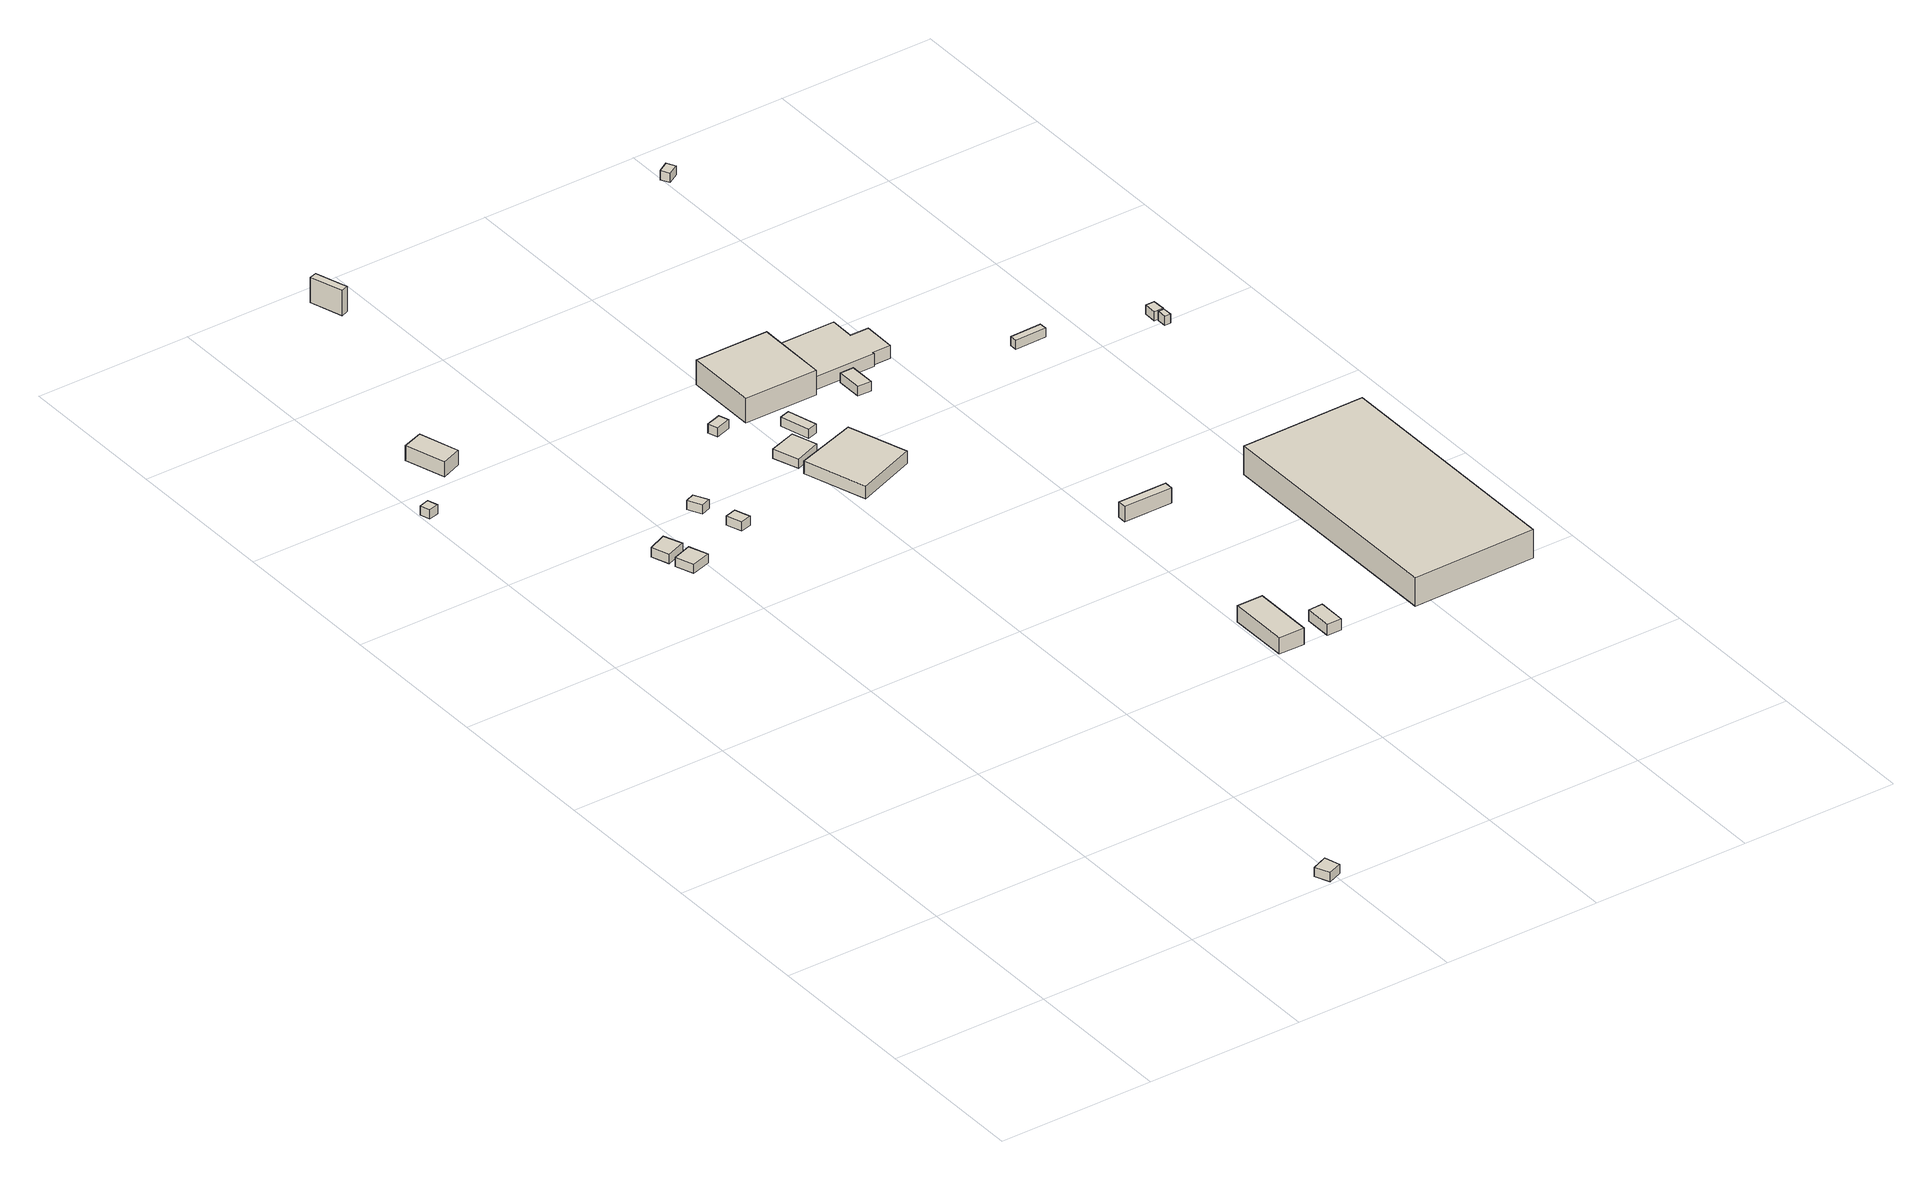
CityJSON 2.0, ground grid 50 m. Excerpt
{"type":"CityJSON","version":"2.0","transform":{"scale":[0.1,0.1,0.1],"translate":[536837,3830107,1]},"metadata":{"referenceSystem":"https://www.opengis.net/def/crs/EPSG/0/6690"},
"CityObjects":{
"building1":{"type":"Building","attributes":{"計測周辺長":12.21,"1/2500図郭":91,"区名":"住之江区","町丁目名称":"南港南７丁目","街区番号":3,"class":"3003","usage":"454","storeysAboveGround":1,"BuildingDetailAttribute.buildingRoofEdgeArea":9.21,"BuildingDetailAttribute.buildingStructureType":"610","BuildingDetailAttribute.buildingStructureOrgType":"2","BuildingDetailAttribute.detailedUsage":"1930","BuildingDetailAttribute.specifiedBuildingCoverageRate":0.6,"BuildingDetailAttribute.surveyYear":2017,"BuildingTsunamiRiskAttribute.description":"1","BuildingTsunamiRiskAttribute.rank":"3","BuildingTsunamiRiskAttribute.depth":3.22,"BuildingHighTideRiskAttribute.description":"1","BuildingHighTideRiskAttribute.rank":"2","BuildingHighTideRiskAttribute.depth":2,"BuildingIDAttribute.prefecture":"27","BuildingIDAttribute.city":"27125"},"geometry":[{"type":"Solid","lod":"1","boundaries":[[[[0,1,2,3]],[[2,4,5,3]],[[1,6,4,2]],[[0,7,6,1]],[[3,5,7,0]],[[4,6,7,5]]]]}]},
"building2":{"type":"Building","attributes":{"計測周辺長":20.59,"1/2500図郭":91,"区名":"住之江区","町丁目名称":"南港南６丁目","街区番号":9,"class":"3003","usage":"454","storeysAboveGround":1,"BuildingDetailAttribute.buildingRoofEdgeArea":26.44,"BuildingDetailAttribute.buildingStructureType":"601","BuildingDetailAttribute.buildingStructureOrgType":"1","BuildingDetailAttribute.detailedUsage":"1930","BuildingDetailAttribute.specifiedBuildingCoverageRate":0.6,"BuildingDetailAttribute.surveyYear":2017,"BuildingTsunamiRiskAttribute.description":"1","BuildingTsunamiRiskAttribute.rank":"2","BuildingTsunamiRiskAttribute.depth":1.75,"BuildingHighTideRiskAttribute.description":"1","BuildingHighTideRiskAttribute.rank":"2","BuildingHighTideRiskAttribute.depth":2,"BuildingIDAttribute.prefecture":"27","BuildingIDAttribute.city":"27125"},"geometry":[{"type":"Solid","lod":"1","boundaries":[[[[8,9,10,11]],[[10,12,13,11]],[[9,14,12,10]],[[8,15,14,9]],[[11,13,15,8]],[[12,14,15,13]]]]}]},
"building3":{"type":"Building","attributes":{"計測周辺長":40.27,"1/2500図郭":91,"区名":"住之江区","町丁目名称":"南港南７丁目","街区番号":3,"class":"3001","usage":"454","measuredHeight":4.9,"storeysAboveGround":1,"BuildingDetailAttribute.buildingRoofEdgeArea":91.09,"BuildingDetailAttribute.buildingStructureType":"610","BuildingDetailAttribute.buildingStructureOrgType":"2","BuildingDetailAttribute.detailedUsage":"1930","BuildingDetailAttribute.specifiedBuildingCoverageRate":0.6,"BuildingDetailAttribute.surveyYear":2017,"BuildingTsunamiRiskAttribute.description":"1","BuildingTsunamiRiskAttribute.rank":"2","BuildingTsunamiRiskAttribute.depth":0.8,"BuildingHighTideRiskAttribute.description":"1","BuildingHighTideRiskAttribute.rank":"2","BuildingHighTideRiskAttribute.depth":2,"BuildingIDAttribute.prefecture":"27","BuildingIDAttribute.city":"27125"},"geometry":[{"type":"Solid","lod":"1","boundaries":[[[[16,17,18,19]],[[18,20,21,19]],[[17,22,20,18]],[[16,23,22,17]],[[19,21,23,16]],[[20,22,23,21]]]]}]},
"building4":{"type":"Building","attributes":{"計測周辺長":25.49,"1/2500図郭":91,"区名":"住之江区","町丁目名称":"南港南６丁目","街区番号":9,"class":"3003","usage":"454","storeysAboveGround":1,"BuildingDetailAttribute.buildingRoofEdgeArea":40.53,"BuildingDetailAttribute.buildingStructureType":"601","BuildingDetailAttribute.buildingStructureOrgType":"1","BuildingDetailAttribute.detailedUsage":"1930","BuildingDetailAttribute.specifiedBuildingCoverageRate":0.6,"BuildingDetailAttribute.surveyYear":2017,"BuildingTsunamiRiskAttribute.description":"1","BuildingTsunamiRiskAttribute.rank":"2","BuildingTsunamiRiskAttribute.depth":2.16,"BuildingHighTideRiskAttribute.description":"1","BuildingHighTideRiskAttribute.rank":"2","BuildingHighTideRiskAttribute.depth":2,"BuildingIDAttribute.prefecture":"27","BuildingIDAttribute.city":"27125"},"geometry":[{"type":"Solid","lod":"1","boundaries":[[[[24,25,26,27]],[[26,28,29,27]],[[25,30,28,26]],[[24,31,30,25]],[[27,29,31,24]],[[28,30,31,29]]]]}]},
"building5":{"type":"Building","attributes":{"計測周辺長":25.31,"1/2500図郭":91,"区名":"住之江区","町丁目名称":"南港南６丁目","街区番号":9,"class":"3003","usage":"454","storeysAboveGround":1,"BuildingDetailAttribute.buildingRoofEdgeArea":39.97,"BuildingDetailAttribute.buildingStructureType":"601","BuildingDetailAttribute.buildingStructureOrgType":"1","BuildingDetailAttribute.detailedUsage":"1930","BuildingDetailAttribute.specifiedBuildingCoverageRate":0.6,"BuildingDetailAttribute.surveyYear":2017,"BuildingTsunamiRiskAttribute.description":"1","BuildingTsunamiRiskAttribute.rank":"2","BuildingTsunamiRiskAttribute.depth":2.16,"BuildingHighTideRiskAttribute.description":"1","BuildingHighTideRiskAttribute.rank":"2","BuildingHighTideRiskAttribute.depth":2,"BuildingIDAttribute.prefecture":"27","BuildingIDAttribute.city":"27125"},"geometry":[{"type":"Solid","lod":"1","boundaries":[[[[32,33,34,35]],[[34,36,37,35]],[[33,38,36,34]],[[32,39,38,33]],[[35,37,39,32]],[[36,38,39,37]]]]}]},
"building6":{"type":"Building","attributes":{"計測周辺長":16.61,"1/2500図郭":91,"区名":"住之江区","町丁目名称":"南港南６丁目","街区番号":9,"class":"3003","usage":"454","storeysAboveGround":1,"BuildingDetailAttribute.buildingRoofEdgeArea":16.46,"BuildingDetailAttribute.buildingStructureType":"601","BuildingDetailAttribute.buildingStructureOrgType":"1","BuildingDetailAttribute.detailedUsage":"1930","BuildingDetailAttribute.specifiedBuildingCoverageRate":0.6,"BuildingDetailAttribute.surveyYear":2017,"BuildingTsunamiRiskAttribute.description":"1","BuildingTsunamiRiskAttribute.rank":"2","BuildingTsunamiRiskAttribute.depth":1.51,"BuildingHighTideRiskAttribute.description":"1","BuildingHighTideRiskAttribute.rank":"2","BuildingHighTideRiskAttribute.depth":2,"BuildingIDAttribute.prefecture":"27","BuildingIDAttribute.city":"27125"},"geometry":[{"type":"Solid","lod":"1","boundaries":[[[[40,41,42,43]],[[42,44,45,43]],[[41,46,44,42]],[[40,47,46,41]],[[43,45,47,40]],[[44,46,47,45]]]]}]},
"building7":{"type":"Building","attributes":{"計測周辺長":17.88,"1/2500図郭":91,"区名":"住之江区","町丁目名称":"南港南６丁目","街区番号":9,"class":"3003","usage":"454","storeysAboveGround":1,"BuildingDetailAttribute.buildingRoofEdgeArea":19.39,"BuildingDetailAttribute.buildingStructureType":"601","BuildingDetailAttribute.buildingStructureOrgType":"1","BuildingDetailAttribute.detailedUsage":"1930","BuildingDetailAttribute.specifiedBuildingCoverageRate":0.6,"BuildingDetailAttribute.surveyYear":2017,"BuildingTsunamiRiskAttribute.description":"1","BuildingTsunamiRiskAttribute.rank":"2","BuildingTsunamiRiskAttribute.depth":1.62,"BuildingHighTideRiskAttribute.description":"1","BuildingHighTideRiskAttribute.rank":"2","BuildingHighTideRiskAttribute.depth":2,"BuildingIDAttribute.prefecture":"27","BuildingIDAttribute.city":"27125"},"geometry":[{"type":"Solid","lod":"1","boundaries":[[[[48,49,50,51]],[[50,52,53,51]],[[49,54,52,50]],[[48,55,54,49]],[[51,53,55,48]],[[52,54,55,53]]]]}]},
"building8":{"type":"Building","attributes":{"class":"3003","measuredHeight":8.3,"BuildingDetailAttribute.specifiedBuildingCoverageRate":0.6,"BuildingDetailAttribute.surveyYear":2017,"BuildingHighTideRiskAttribute.description":"1","BuildingHighTideRiskAttribute.rank":"2","BuildingHighTideRiskAttribute.depth":1.84,"BuildingIDAttribute.prefecture":"27","BuildingIDAttribute.city":"27125"},"geometry":[{"type":"Solid","lod":"1","boundaries":[[[[56,57,58,59]],[[58,60,61,59]],[[57,62,60,58]],[[56,63,62,57]],[[59,61,63,56]],[[60,62,63,61]]]]}]},
"building9":{"type":"Building","attributes":{"計測周辺長":16.59,"1/2500図郭":91,"区名":"住之江区","町丁目名称":"南港南６丁目","街区番号":9,"class":"3003","usage":"454","storeysAboveGround":1,"BuildingDetailAttribute.buildingRoofEdgeArea":16.37,"BuildingDetailAttribute.buildingStructureType":"601","BuildingDetailAttribute.buildingStructureOrgType":"1","BuildingDetailAttribute.detailedUsage":"1930","BuildingDetailAttribute.specifiedBuildingCoverageRate":0.6,"BuildingDetailAttribute.surveyYear":2017,"BuildingTsunamiRiskAttribute.description":"1","BuildingTsunamiRiskAttribute.rank":"1","BuildingTsunamiRiskAttribute.depth":0.37,"BuildingHighTideRiskAttribute.description":"1","BuildingHighTideRiskAttribute.rank":"2","BuildingHighTideRiskAttribute.depth":2.81,"BuildingIDAttribute.prefecture":"27","BuildingIDAttribute.city":"27125"},"geometry":[{"type":"Solid","lod":"1","boundaries":[[[[64,65,66,67]],[[66,68,69,67]],[[65,70,68,66]],[[64,71,70,65]],[[67,69,71,64]],[[68,70,71,69]]]]}]},
"building10":{"type":"Building","attributes":{"計測周辺長":35.43,"1/2500図郭":91,"区名":"住之江区","町丁目名称":"南港南６丁目","街区番号":9,"class":"3001","usage":"454","storeysAboveGround":1,"BuildingDetailAttribute.buildingRoofEdgeArea":78.28,"BuildingDetailAttribute.buildingStructureType":"601","BuildingDetailAttribute.buildingStructureOrgType":"1","BuildingDetailAttribute.detailedUsage":"1930","BuildingDetailAttribute.specifiedBuildingCoverageRate":0.6,"BuildingDetailAttribute.surveyYear":2017,"BuildingTsunamiRiskAttribute.description":"1","BuildingTsunamiRiskAttribute.rank":"2","BuildingTsunamiRiskAttribute.depth":0.74,"BuildingHighTideRiskAttribute.description":"1","BuildingHighTideRiskAttribute.rank":"2","BuildingHighTideRiskAttribute.depth":2,"BuildingIDAttribute.prefecture":"27","BuildingIDAttribute.city":"27125"},"geometry":[{"type":"Solid","lod":"1","boundaries":[[[[72,73,74,75]],[[74,76,77,75]],[[73,78,76,74]],[[72,79,78,73]],[[75,77,79,72]],[[76,78,79,77]]]]}]},
"building11":{"type":"Building","attributes":{"計測周辺長":81.93,"1/2500図郭":91,"区名":"住之江区","町丁目名称":"南港南６丁目","街区番号":9,"class":"3001","usage":"454","measuredHeight":4.2,"storeysAboveGround":1,"BuildingDetailAttribute.buildingRoofEdgeArea":419.16,"BuildingDetailAttribute.buildingStructureType":"601","BuildingDetailAttribute.buildingStructureOrgType":"1","BuildingDetailAttribute.detailedUsage":"1930","BuildingDetailAttribute.specifiedBuildingCoverageRate":0.6,"BuildingDetailAttribute.surveyYear":2017,"BuildingTsunamiRiskAttribute.description":"1","BuildingTsunamiRiskAttribute.rank":"2","BuildingTsunamiRiskAttribute.depth":0.93,"BuildingHighTideRiskAttribute.description":"1","BuildingHighTideRiskAttribute.rank":"2","BuildingHighTideRiskAttribute.depth":2,"BuildingIDAttribute.prefecture":"27","BuildingIDAttribute.city":"27125"},"geometry":[{"type":"Solid","lod":"1","boundaries":[[[[80,81,82,83]],[[82,84,85,83]],[[81,86,84,82]],[[80,87,86,81]],[[83,85,87,80]],[[84,86,87,85]]]]}]},
"building12":{"type":"Building","attributes":{"計測周辺長":56.53,"1/2500図郭":91,"区名":"住之江区","町丁目名称":"南港南６丁目","街区番号":7,"class":"3001","usage":"431","measuredHeight":5.2,"storeysAboveGround":1,"BuildingDetailAttribute.buildingRoofEdgeArea":173.12,"BuildingDetailAttribute.buildingStructureType":"610","BuildingDetailAttribute.buildingStructureOrgType":"2","BuildingDetailAttribute.detailedUsage":"1720","BuildingDetailAttribute.specifiedBuildingCoverageRate":0.6,"BuildingDetailAttribute.surveyYear":2017,"BuildingHighTideRiskAttribute.description":"1","BuildingHighTideRiskAttribute.rank":"2","BuildingHighTideRiskAttribute.depth":1.97,"BuildingIDAttribute.prefecture":"27","BuildingIDAttribute.city":"27125"},"geometry":[{"type":"Solid","lod":"1","boundaries":[[[[88,89,90,91]],[[90,92,93,91]],[[89,94,92,90]],[[88,95,94,89]],[[91,93,95,88]],[[92,94,95,93]]]]}]},
"building13":{"type":"Building","attributes":{"計測周辺長":26.67,"1/2500図郭":91,"区名":"住之江区","町丁目名称":"南港南６丁目","街区番号":9,"class":"3003","usage":"454","storeysAboveGround":1,"BuildingDetailAttribute.buildingRoofEdgeArea":33.9,"BuildingDetailAttribute.buildingStructureType":"601","BuildingDetailAttribute.buildingStructureOrgType":"1","BuildingDetailAttribute.detailedUsage":"1930","BuildingDetailAttribute.specifiedBuildingCoverageRate":0.6,"BuildingDetailAttribute.surveyYear":2017,"BuildingTsunamiRiskAttribute.description":"1","BuildingTsunamiRiskAttribute.rank":"1","BuildingTsunamiRiskAttribute.depth":0.29,"BuildingHighTideRiskAttribute.description":"1","BuildingHighTideRiskAttribute.rank":"2","BuildingHighTideRiskAttribute.depth":2.72,"BuildingIDAttribute.prefecture":"27","BuildingIDAttribute.city":"27125"},"geometry":[{"type":"Solid","lod":"1","boundaries":[[[[96,97,98,99]],[[98,100,101,99]],[[97,102,100,98]],[[96,103,102,97]],[[99,101,103,96]],[[100,102,103,101]]]]}]},
"building14":{"type":"Building","attributes":{"計測周辺長":93.97,"1/2500図郭":91,"区名":"住之江区","町丁目名称":"南港南６丁目","街区番号":9,"class":"3001","usage":"402","measuredHeight":8.1,"storeysAboveGround":2,"BuildingDetailAttribute.buildingRoofEdgeArea":551.89,"BuildingDetailAttribute.buildingStructureType":"610","BuildingDetailAttribute.buildingStructureOrgType":"2","BuildingDetailAttribute.detailedUsage":"1260","BuildingDetailAttribute.specifiedBuildingCoverageRate":0.6,"BuildingDetailAttribute.surveyYear":2017,"BuildingTsunamiRiskAttribute.description":"1","BuildingTsunamiRiskAttribute.rank":"1","BuildingTsunamiRiskAttribute.depth":0.38,"BuildingHighTideRiskAttribute.description":"1","BuildingHighTideRiskAttribute.rank":"2","BuildingHighTideRiskAttribute.depth":2.87,"BuildingIDAttribute.prefecture":"27","BuildingIDAttribute.city":"27125"},"geometry":[{"type":"Solid","lod":"1","boundaries":[[[[104,105,106,107]],[[106,108,109,107]],[[105,110,108,106]],[[104,111,110,105]],[[107,109,111,104]],[[108,110,111,109]]]]}]},
"building15":{"type":"Building","attributes":{"計測周辺長":26.82,"1/2500図郭":91,"区名":"住之江区","町丁目名称":"南港南６丁目","街区番号":7,"class":"3001","usage":"431","measuredHeight":3.7,"storeysAboveGround":1,"BuildingDetailAttribute.buildingRoofEdgeArea":39.87,"BuildingDetailAttribute.buildingStructureType":"610","BuildingDetailAttribute.buildingStructureOrgType":"2","BuildingDetailAttribute.detailedUsage":"1720","BuildingDetailAttribute.specifiedBuildingCoverageRate":0.6,"BuildingDetailAttribute.surveyYear":2017,"BuildingHighTideRiskAttribute.description":"1","BuildingHighTideRiskAttribute.rank":"2","BuildingHighTideRiskAttribute.depth":1.98,"BuildingIDAttribute.prefecture":"27","BuildingIDAttribute.city":"27125"},"geometry":[{"type":"Solid","lod":"1","boundaries":[[[[112,113,114,115]],[[114,116,117,115]],[[113,118,116,114]],[[112,119,118,113]],[[115,117,119,112]],[[116,118,119,117]]]]}]},
"building16":{"type":"Building","attributes":{"計測周辺長":25.5,"1/2500図郭":91,"区名":"住之江区","町丁目名称":"南港南６丁目","街区番号":9,"class":"3003","usage":"454","measuredHeight":3.1,"storeysAboveGround":1,"BuildingDetailAttribute.buildingRoofEdgeArea":36.93,"BuildingDetailAttribute.buildingStructureType":"601","BuildingDetailAttribute.buildingStructureOrgType":"1","BuildingDetailAttribute.detailedUsage":"1930","BuildingDetailAttribute.specifiedBuildingCoverageRate":0.6,"BuildingDetailAttribute.surveyYear":2017,"BuildingTsunamiRiskAttribute.description":"1","BuildingTsunamiRiskAttribute.rank":"1","BuildingTsunamiRiskAttribute.depth":0.18,"BuildingHighTideRiskAttribute.description":"1","BuildingHighTideRiskAttribute.rank":"2","BuildingHighTideRiskAttribute.depth":2.78,"BuildingIDAttribute.prefecture":"27","BuildingIDAttribute.city":"27125"},"geometry":[{"type":"Solid","lod":"1","boundaries":[[[[120,121,122,123]],[[122,124,125,123]],[[121,126,124,122]],[[120,127,126,121]],[[123,125,127,120]],[[124,126,127,125]]]]}]},
"building17":{"type":"Building","attributes":{"class":"3001","measuredHeight":4.9,"BuildingDetailAttribute.specifiedBuildingCoverageRate":0.6,"BuildingDetailAttribute.surveyYear":2017,"BuildingTsunamiRiskAttribute.description":"1","BuildingTsunamiRiskAttribute.rank":"1","BuildingTsunamiRiskAttribute.depth":0.17,"BuildingHighTideRiskAttribute.description":"1","BuildingHighTideRiskAttribute.rank":"2","BuildingHighTideRiskAttribute.depth":2.8,"BuildingIDAttribute.prefecture":"27","BuildingIDAttribute.city":"27125"},"geometry":[{"type":"Solid","lod":"1","boundaries":[[[[128,129,130,131]],[[130,132,133,131]],[[129,134,132,130]],[[128,135,134,129]],[[131,133,135,128]],[[132,134,135,133]]]]}]},
"building18":{"type":"Building","attributes":{"計測周辺長":86.44,"1/2500図郭":91,"区名":"住之江区","町丁目名称":"南港南６丁目","街区番号":9,"class":"3001","usage":"401","measuredHeight":4.3,"storeysAboveGround":1,"BuildingDetailAttribute.buildingRoofEdgeArea":418.22,"BuildingDetailAttribute.buildingStructureType":"601","BuildingDetailAttribute.buildingStructureOrgType":"1","BuildingDetailAttribute.detailedUsage":"1310","BuildingDetailAttribute.specifiedBuildingCoverageRate":0.6,"BuildingDetailAttribute.surveyYear":2017,"BuildingTsunamiRiskAttribute.description":"1","BuildingTsunamiRiskAttribute.rank":"1","BuildingTsunamiRiskAttribute.depth":0.24,"BuildingHighTideRiskAttribute.description":"1","BuildingHighTideRiskAttribute.rank":"2","BuildingHighTideRiskAttribute.depth":2.82,"BuildingIDAttribute.prefecture":"27","BuildingIDAttribute.city":"27125"},"geometry":[{"type":"Solid","lod":"1","boundaries":[[[[136,137,138,139,140,141,142,143]],[[142,144,145,143]],[[141,146,144,142]],[[140,147,146,141]],[[139,148,147,140]],[[138,149,148,139]],[[137,150,149,138]],[[136,151,150,137]],[[143,145,151,136]],[[144,146,147,148,149,150,151,145]]]]}]},
"building19":{"type":"Building","attributes":{"計測周辺長":240.26,"1/2500図郭":91,"区名":"住之江区","町丁目名称":"南港南６丁目","街区番号":7,"class":"3001","usage":"431","measuredHeight":9.4,"storeysAboveGround":1,"BuildingDetailAttribute.buildingRoofEdgeArea":3210,"BuildingDetailAttribute.buildingStructureType":"610","BuildingDetailAttribute.buildingStructureOrgType":"2","BuildingDetailAttribute.detailedUsage":"1720","BuildingDetailAttribute.specifiedBuildingCoverageRate":0.6,"BuildingDetailAttribute.surveyYear":2017,"BuildingHighTideRiskAttribute.description":"1","BuildingHighTideRiskAttribute.rank":"2","BuildingHighTideRiskAttribute.depth":2.39,"BuildingIDAttribute.prefecture":"27","BuildingIDAttribute.city":"27125"},"geometry":[{"type":"Solid","lod":"1","boundaries":[[[[152,153,154,155]],[[154,156,157,155]],[[153,158,156,154]],[[152,159,158,153]],[[155,157,159,152]],[[156,158,159,157]]]]}]},
"building20":{"type":"Building","attributes":{"class":"3003","BuildingDetailAttribute.specifiedBuildingCoverageRate":0.6,"BuildingDetailAttribute.surveyYear":2017,"BuildingTsunamiRiskAttribute.description":"1","BuildingTsunamiRiskAttribute.rank":"1","BuildingTsunamiRiskAttribute.depth":0.36,"BuildingHighTideRiskAttribute.description":"1","BuildingHighTideRiskAttribute.rank":"3","BuildingHighTideRiskAttribute.depth":3.21,"BuildingIDAttribute.prefecture":"27","BuildingIDAttribute.city":"27125"},"geometry":[{"type":"Solid","lod":"1","boundaries":[[[[160,161,162,163]],[[162,164,165,163]],[[161,166,164,162]],[[160,167,166,161]],[[163,165,167,160]],[[164,166,167,165]]]]}]},
"building21":{"type":"Building","attributes":{"計測周辺長":14.33,"1/2500図郭":91,"区名":"住之江区","町丁目名称":"南港南７丁目","街区番号":3,"class":"3001","usage":"452","storeysAboveGround":1,"BuildingDetailAttribute.buildingRoofEdgeArea":12.62,"BuildingDetailAttribute.buildingStructureType":"603","BuildingDetailAttribute.buildingStructureOrgType":"3","BuildingDetailAttribute.detailedUsage":"1610","BuildingDetailAttribute.specifiedBuildingCoverageRate":0.6,"BuildingDetailAttribute.surveyYear":2017,"BuildingHighTideRiskAttribute.description":"1","BuildingHighTideRiskAttribute.rank":"2","BuildingHighTideRiskAttribute.depth":2.22,"BuildingIDAttribute.prefecture":"27","BuildingIDAttribute.city":"27125"},"geometry":[{"type":"Solid","lod":"1","boundaries":[[[[168,169,170,171]],[[170,172,173,171]],[[169,174,172,170]],[[168,175,174,169]],[[171,173,175,168]],[[172,174,175,173]]]]}]},
"building22":{"type":"Building","attributes":{"class":"3001","BuildingDetailAttribute.specifiedBuildingCoverageRate":0.6,"BuildingDetailAttribute.surveyYear":2017,"BuildingHighTideRiskAttribute.description":"1","BuildingHighTideRiskAttribute.rank":"2","BuildingHighTideRiskAttribute.depth":2.7,"BuildingIDAttribute.prefecture":"27","BuildingIDAttribute.city":"27125"},"geometry":[{"type":"Solid","lod":"1","boundaries":[[[[176,177,178,179]],[[178,180,181,179]],[[177,182,180,178]],[[176,183,182,177]],[[179,181,183,176]],[[180,182,183,181]]]]}]},
"building23":{"type":"Building","attributes":{"計測周辺長":59.56,"1/2500図郭":91,"区名":"住之江区","町丁目名称":"南港南６丁目","街区番号":7,"class":"3001","usage":"401","storeysAboveGround":2,"BuildingDetailAttribute.buildingRoofEdgeArea":161.26,"BuildingDetailAttribute.buildingStructureType":"610","BuildingDetailAttribute.buildingStructureOrgType":"2","BuildingDetailAttribute.detailedUsage":"1310","BuildingDetailAttribute.specifiedBuildingCoverageRate":0.6,"BuildingDetailAttribute.surveyYear":2017,"BuildingTsunamiRiskAttribute.description":"1","BuildingTsunamiRiskAttribute.rank":"1","BuildingTsunamiRiskAttribute.depth":0.21,"BuildingHighTideRiskAttribute.description":"1","BuildingHighTideRiskAttribute.rank":"3","BuildingHighTideRiskAttribute.depth":3.06,"BuildingIDAttribute.prefecture":"27","BuildingIDAttribute.city":"27125"},"geometry":[{"type":"Solid","lod":"1","boundaries":[[[[184,185,186,187]],[[186,188,189,187]],[[185,190,188,186]],[[184,191,190,185]],[[187,189,191,184]],[[188,190,191,189]]]]}]}
},
"vertices":[
[6,2920,1],[38,2930,1],[48,2897,1],[16,2888,1],[48,2897,31],[16,2888,31],[38,2930,31],[6,2920,31],
[947,49,7],[997,70,7],[1012,20,7],[967,2,7],[1012,20,37],[967,2,37],[997,70,37],[947,49,37],
[125,3154,6],[190,3178,6],[229,3051,6],[165,3027,6],[229,3051,55],[165,3027,55],[190,3178,55],[125,3154,55],
[396,2383,3],[456,2409,3],[479,2351,3],[417,2326,3],[479,2351,33],[417,2326,33],[456,2409,33],[396,2383,33],
[422,2306,3],[482,2327,3],[505,2267,3],[443,2249,3],[505,2267,33],[443,2249,33],[482,2327,33],[422,2306,33],
[604,2505,10],[634,2518,10],[657,2474,10],[627,2461,10],[657,2474,40],[627,2461,40],[634,2518,40],[604,2505,40],
[648,2382,9],[684,2392,9],[701,2343,9],[666,2333,9],[701,2343,39],[666,2333,39],[684,2392,39],[648,2382,39],
[344,3903,32],[367,3910,32],[400,3807,32],[377,3799,32],[400,3807,115],[377,3799,115],[367,3910,115],[344,3903,115],
[861,2763,21],[909,2778,21],[919,2747,21],[871,2732,21],[919,2747,51],[871,2732,51],[909,2778,51],[861,2763,51],
[939,2569,13],[1026,2599,13],[1052,2520,13],[968,2486,13],[1052,2520,43],[968,2486,43],[1026,2599,43],[939,2569,43],
[965,2459,12],[1160,2523,12],[1222,2334,12],[1030,2259,12],[1222,2334,54],[1030,2259,54],[1160,2523,54],[965,2459,54],
[1488,963,28],[1487,1159,28],[1571,1159,28],[1571,963,28],[1571,1159,81],[1571,963,81],[1487,1159,81],[1488,963,81],
[1042,2674,21],[1075,2684,21],[1101,2589,21],[1068,2580,21],[1101,2589,51],[1068,2580,51],[1075,2684,51],[1042,2674,51],
[976,2745,18],[976,2978,18],[1213,2978,18],[1213,2745,18],[1213,2978,99],[1213,2745,99],[976,2978,99],[976,2745,99],
[1648,961,28],[1648,1049,28],[1695,1051,28],[1695,961,28],[1695,1051,64],[1695,961,64],[1648,1049,64],[1648,961,64],
[1298,2669,22],[1298,2752,22],[1342,2752,22],[1343,2669,22],[1342,2752,53],[1343,2669,53],[1298,2752,53],[1298,2669,53],
[1530,1745,21],[1530,1773,21],[1688,1773,21],[1688,1745,21],[1688,1773,71],[1688,1745,71],[1530,1773,71],[1530,1745,71],
[1229,2765,18],[1230,2956,18],[1423,2956,18],[1422,2876,18],[1482,2876,18],[1481,2773,18],[1422,2773,18],[1422,2765,18],[1422,2773,61],[1422,2765,61],[1481,2773,61],[1482,2876,61],[1422,2876,61],[1423,2956,61],[1230,2956,61],[1229,2765,61],
[1928,939,26],[1925,1738,26],[2327,1742,26],[2328,943,26],[2327,1742,119],[2328,943,119],[1925,1738,119],[1928,939,119],
[1785,2631,18],[1886,2633,18],[1887,2610,18],[1785,2608,18],[1887,2610,48],[1785,2608,48],[1886,2633,48],[1785,2631,48],
[1474,3838,28],[1509,3859,28],[1524,3831,28],[1489,3811,28],[1524,3831,58],[1489,3811,58],[1509,3859,58],[1474,3838,58],
[2181,2462,21],[2181,2493,21],[2201,2493,21],[2201,2462,21],[2201,2493,51],[2201,2462,51],[2181,2493,51],[2181,2462,51],
[2172,2498,20],[2172,2539,20],[2201,2539,20],[2202,2499,20],[2201,2539,50],[2202,2499,50],[2172,2539,50],[2172,2498,50]
]}
